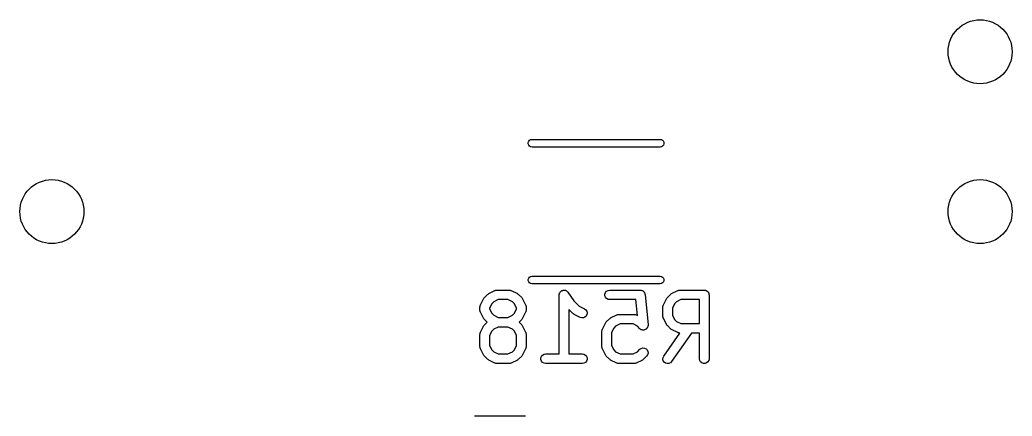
# Model space of a CAD drawing. Extents: x 25 to 326, y -201 to -21.
# Drawn here: x 192.6 to 208.1, y -108.2 to -102 of the extents above; entities that cross this region are included whole.
import ezdxf

# ---------------------------------------------------------------- set-up
doc = ezdxf.new("R2010")
doc.units = 0
doc.header["$MEASUREMENT"] = 0
doc.layers.add('BLACK', color=7, linetype='CONTINUOUS')

msp = doc.modelspace()

# ---------------------------------------------------------------- linework, layer by layer
at = {"layer": 'Black'}
for p, q in [((200.541, -103.92), (200.548, -103.9)), ((200.541, -103.94), (200.541, -103.92)), ((200.548, -103.96), (200.541, -103.94)), ((200.548, -103.9), (200.561, -103.884)), ((200.561, -103.976), (200.548, -103.96)), ((200.561, -103.884), (200.579, -103.874)), ((200.579, -103.986), (200.561, -103.976)), ((200.579, -103.874), (200.6, -103.87)), ((200.6, -103.99), (200.579, -103.986)), ((200.6, -103.87), (202.6, -103.87)), ((202.6, -103.99), (200.6, -103.99)), ((202.6, -103.87), (202.621, -103.874)), ((202.621, -103.986), (202.6, -103.99)), ((202.621, -103.874), (202.639, -103.884)), ((202.639, -103.976), (202.621, -103.986)), ((202.639, -103.884), (202.652, -103.9)), ((202.652, -103.96), (202.639, -103.976)), ((202.652, -103.9), (202.659, -103.92)), ((202.659, -103.94), (202.652, -103.96)), ((202.659, -103.92), (202.659, -103.94)), ((200.561, -106.024), (200.579, -106.014)), ((200.579, -106.014), (200.6, -106.01)), ((200.6, -106.01), (202.6, -106.01)), ((202.6, -106.01), (202.621, -106.014)), ((202.621, -106.014), (202.639, -106.024)), ((200.541, -106.06), (200.548, -106.04)), ((200.541, -106.08), (200.541, -106.06)), ((200.548, -106.1), (200.541, -106.08)), ((200.548, -106.04), (200.561, -106.024)), ((200.561, -106.116), (200.548, -106.1)), ((200.579, -106.126), (200.561, -106.116)), ((200.6, -106.13), (200.579, -106.126)), ((202.6, -106.13), (200.6, -106.13)), ((202.621, -106.126), (202.6, -106.13)), ((202.639, -106.116), (202.621, -106.126)), ((202.639, -106.024), (202.652, -106.04)), ((202.652, -106.1), (202.639, -106.116)), ((202.652, -106.04), (202.659, -106.06)), ((202.659, -106.08), (202.652, -106.1)), ((202.659, -106.06), (202.659, -106.08)), ((199.856, -106.345), (199.904, -106.297)), ((199.904, -106.297), (199.914, -106.29)), ((199.914, -106.29), (199.924, -106.283)), ((199.924, -106.283), (200.019, -106.235)), ((200.019, -106.235), (200.023, -106.234)), ((200.023, -106.234), (200.027, -106.232)), ((200.027, -106.232), (200.035, -106.23)), ((200.035, -106.23), (200.044, -106.228)), ((200.044, -106.228), (200.048, -106.228)), ((200.048, -106.228), (200.052, -106.227)), ((200.052, -106.227), (200.243, -106.227)), ((200.243, -106.227), (200.247, -106.228)), ((200.247, -106.228), (200.251, -106.228)), ((200.251, -106.228), (200.26, -106.23)), ((200.26, -106.23), (200.269, -106.232)), ((200.269, -106.232), (200.272, -106.234)), ((200.272, -106.234), (200.276, -106.235)), ((200.276, -106.235), (200.372, -106.283)), ((200.372, -106.283), (200.381, -106.29)), ((200.381, -106.29), (200.391, -106.297)), ((200.391, -106.297), (200.439, -106.345)), ((201.025, -106.294), (201.028, -106.286)), ((201.026, -106.298), (201.025, -106.294)), ((201.025, -106.302), (201.026, -106.298)), ((201.025, -107.227), (201.025, -106.302)), ((201.028, -106.286), (201.03, -106.277)), ((201.03, -106.277), (201.032, -106.273)), ((201.032, -106.273), (201.033, -106.269)), ((201.033, -106.269), (201.038, -106.262)), ((201.038, -106.262), (201.043, -106.254)), ((201.043, -106.254), (201.046, -106.252)), ((201.046, -106.252), (201.048, -106.248)), ((201.048, -106.248), (201.056, -106.243)), ((201.056, -106.243), (201.062, -106.237)), ((201.062, -106.237), (201.066, -106.236)), ((201.066, -106.236), (201.07, -106.234)), ((201.07, -106.234), (201.079, -106.232)), ((201.079, -106.232), (201.087, -106.229)), ((201.087, -106.229), (201.091, -106.229)), ((201.091, -106.229), (201.095, -106.228)), ((201.095, -106.228), (201.104, -106.229)), ((201.104, -106.229), (201.113, -106.229)), ((201.113, -106.229), (201.117, -106.23)), ((201.117, -106.23), (201.121, -106.23)), ((201.121, -106.23), (201.129, -106.234)), ((201.129, -106.234), (201.137, -106.237)), ((201.137, -106.237), (201.141, -106.24)), ((201.141, -106.24), (201.144, -106.242)), ((201.144, -106.242), (201.151, -106.248)), ((201.151, -106.248), (201.157, -106.254)), ((201.157, -106.254), (201.16, -106.258)), ((201.16, -106.258), (201.162, -106.261)), ((201.162, -106.261), (201.254, -106.397)), ((201.74, -106.289), (201.749, -106.265)), ((201.74, -106.315), (201.74, -106.289)), ((201.749, -106.34), (201.74, -106.315)), ((201.749, -106.265), (201.766, -106.245)), ((201.766, -106.245), (201.789, -106.232)), ((201.789, -106.232), (201.814, -106.227)), ((201.814, -106.227), (202.29, -106.227)), ((202.29, -106.227), (202.293, -106.228)), ((202.293, -106.228), (202.296, -106.228)), ((202.296, -106.228), (202.306, -106.23)), ((202.306, -106.23), (202.316, -106.232)), ((202.316, -106.232), (202.319, -106.233)), ((202.319, -106.233), (202.321, -106.234)), ((202.321, -106.234), (202.33, -106.24)), ((202.33, -106.24), (202.339, -106.245)), ((202.339, -106.245), (202.341, -106.247)), ((202.341, -106.247), (202.343, -106.249)), ((202.343, -106.249), (202.349, -106.257)), ((202.349, -106.257), (202.355, -106.265)), ((202.355, -106.265), (202.356, -106.268)), ((202.356, -106.268), (202.358, -106.27)), ((202.358, -106.27), (202.361, -106.28)), ((202.361, -106.28), (202.364, -106.289)), ((202.364, -106.289), (202.364, -106.292)), ((202.364, -106.292), (202.365, -106.295)), ((202.365, -106.295), (202.413, -106.771)), ((202.714, -106.345), (202.761, -106.297)), ((202.761, -106.297), (202.771, -106.29)), ((202.771, -106.29), (202.781, -106.283)), ((202.781, -106.283), (202.876, -106.235)), ((202.876, -106.235), (202.88, -106.234)), ((202.88, -106.234), (202.884, -106.232)), ((202.884, -106.232), (202.893, -106.23)), ((202.893, -106.23), (202.901, -106.228)), ((202.901, -106.228), (202.905, -106.228)), ((202.905, -106.228), (202.91, -106.227)), ((202.91, -106.227), (203.29, -106.227)), ((203.29, -106.227), (203.297, -106.229)), ((203.297, -106.229), (203.303, -106.229)), ((203.303, -106.229), (203.31, -106.231)), ((203.31, -106.231), (203.316, -106.232)), ((203.316, -106.232), (203.322, -106.235)), ((203.322, -106.235), (203.328, -106.237)), ((203.328, -106.237), (203.333, -106.242)), ((203.333, -106.242), (203.339, -106.245)), ((203.339, -106.245), (203.343, -106.25)), ((203.343, -106.25), (203.348, -106.254)), ((203.348, -106.254), (203.351, -106.26)), ((203.351, -106.26), (203.355, -106.265)), ((203.355, -106.265), (203.358, -106.271)), ((203.358, -106.271), (203.361, -106.277)), ((203.361, -106.277), (203.362, -106.283)), ((203.362, -106.283), (203.364, -106.289)), ((203.364, -106.289), (203.364, -106.296)), ((203.364, -106.296), (203.365, -106.302)), ((203.365, -106.302), (203.365, -107.302)), ((199.787, -106.484), (199.79, -106.476)), ((199.788, -106.489), (199.787, -106.484)), ((199.79, -106.476), (199.791, -106.467)), ((199.791, -106.467), (199.794, -106.463)), ((199.794, -106.463), (199.795, -106.459)), ((199.795, -106.459), (199.842, -106.364)), ((199.842, -106.364), (199.85, -106.354)), ((199.85, -106.354), (199.856, -106.345)), ((199.971, -106.442), (199.937, -106.511)), ((200.002, -106.412), (199.971, -106.442)), ((200.07, -106.377), (200.002, -106.412)), ((200.225, -106.377), (200.07, -106.377)), ((200.294, -106.412), (200.225, -106.377)), ((200.324, -106.442), (200.294, -106.412)), ((200.358, -106.511), (200.324, -106.442)), ((200.439, -106.345), (200.446, -106.354)), ((200.446, -106.354), (200.453, -106.364)), ((200.453, -106.364), (200.5, -106.459)), ((200.5, -106.459), (200.502, -106.463)), ((200.502, -106.463), (200.504, -106.467)), ((200.504, -106.467), (200.505, -106.476)), ((200.505, -106.476), (200.508, -106.484)), ((200.508, -106.484), (200.508, -106.489)), ((201.254, -106.397), (201.335, -106.479)), ((201.335, -106.479), (201.419, -106.521)), ((201.766, -106.36), (201.749, -106.34)), ((201.789, -106.373), (201.766, -106.36)), ((201.814, -106.377), (201.789, -106.373)), ((202.223, -106.377), (201.814, -106.377)), ((202.247, -106.626), (202.223, -106.377)), ((202.645, -106.484), (202.647, -106.476)), ((202.645, -106.489), (202.645, -106.484)), ((202.647, -106.476), (202.649, -106.467)), ((202.649, -106.467), (202.651, -106.463)), ((202.651, -106.463), (202.652, -106.459)), ((202.652, -106.459), (202.7, -106.364)), ((202.7, -106.364), (202.707, -106.354)), ((202.707, -106.354), (202.714, -106.345)), ((202.828, -106.442), (202.794, -106.511)), ((202.859, -106.412), (202.828, -106.442)), ((202.927, -106.377), (202.859, -106.412)), ((203.215, -106.377), (202.927, -106.377)), ((203.215, -106.751), (203.215, -106.377)), ((199.787, -106.493), (199.788, -106.489)), ((199.787, -106.54), (199.787, -106.493)), ((199.788, -106.545), (199.787, -106.54)), ((199.787, -106.549), (199.788, -106.545)), ((199.79, -106.557), (199.787, -106.549)), ((199.791, -106.566), (199.79, -106.557)), ((199.794, -106.57), (199.791, -106.566)), ((199.795, -106.574), (199.794, -106.57)), ((199.842, -106.669), (199.795, -106.574)), ((199.937, -106.511), (199.937, -106.523)), ((199.937, -106.523), (199.971, -106.591)), ((199.971, -106.591), (200.002, -106.622)), ((200.002, -106.622), (200.07, -106.656)), ((200.225, -106.656), (200.294, -106.622)), ((200.294, -106.622), (200.324, -106.591)), ((200.324, -106.591), (200.358, -106.523)), ((200.358, -106.523), (200.358, -106.511)), ((200.5, -106.574), (200.453, -106.669)), ((200.502, -106.57), (200.5, -106.574)), ((200.504, -106.566), (200.502, -106.57)), ((200.505, -106.557), (200.504, -106.566)), ((200.508, -106.549), (200.505, -106.557)), ((200.508, -106.489), (200.508, -106.493)), ((200.508, -106.493), (200.508, -106.54)), ((200.508, -106.54), (200.508, -106.545)), ((200.508, -106.545), (200.508, -106.549)), ((201.237, -106.594), (201.175, -106.531)), ((201.175, -106.531), (201.175, -107.227)), ((201.247, -106.6), (201.237, -106.594)), ((201.257, -106.608), (201.247, -106.6)), ((201.352, -106.655), (201.257, -106.608)), ((201.419, -106.521), (201.44, -106.537)), ((201.446, -106.633), (201.427, -106.651)), ((201.44, -106.537), (201.455, -106.558)), ((201.458, -106.609), (201.446, -106.633)), ((201.455, -106.558), (201.461, -106.584)), ((201.461, -106.584), (201.458, -106.609)), ((201.828, -106.664), (201.924, -106.616)), ((201.924, -106.616), (201.928, -106.615)), ((201.928, -106.615), (201.931, -106.613)), ((201.931, -106.613), (201.94, -106.611)), ((201.94, -106.611), (201.949, -106.609)), ((201.949, -106.609), (201.953, -106.609)), ((201.953, -106.609), (201.957, -106.608)), ((201.957, -106.608), (202.195, -106.608)), ((202.195, -106.608), (202.199, -106.609)), ((202.199, -106.609), (202.204, -106.609)), ((202.204, -106.609), (202.212, -106.611)), ((202.212, -106.611), (202.221, -106.613)), ((202.221, -106.613), (202.225, -106.615)), ((202.225, -106.615), (202.229, -106.616)), ((202.229, -106.616), (202.247, -106.626)), ((202.644, -106.493), (202.645, -106.489)), ((202.644, -106.636), (202.644, -106.493)), ((202.645, -106.64), (202.644, -106.636)), ((202.645, -106.644), (202.645, -106.64)), ((202.794, -106.511), (202.794, -106.618)), ((202.794, -106.618), (202.828, -106.687)), ((199.795, -106.888), (199.842, -106.793)), ((199.85, -106.679), (199.842, -106.669)), ((199.842, -106.793), (199.85, -106.783)), ((199.856, -106.689), (199.85, -106.679)), ((199.85, -106.783), (199.856, -106.773)), ((199.899, -106.731), (199.856, -106.689)), ((199.856, -106.773), (199.899, -106.731)), ((200.07, -106.656), (200.225, -106.656)), ((200.439, -106.689), (200.397, -106.731)), ((200.397, -106.731), (200.439, -106.773)), ((200.446, -106.679), (200.439, -106.689)), ((200.439, -106.773), (200.446, -106.783)), ((200.453, -106.669), (200.446, -106.679)), ((200.446, -106.783), (200.453, -106.793)), ((200.453, -106.793), (200.5, -106.888)), ((201.377, -106.663), (201.352, -106.655)), ((201.403, -106.661), (201.377, -106.663)), ((201.427, -106.651), (201.403, -106.661)), ((201.7, -106.84), (201.747, -106.745)), ((201.747, -106.745), (201.754, -106.735)), ((201.754, -106.735), (201.761, -106.726)), ((201.761, -106.726), (201.809, -106.678)), ((201.809, -106.678), (201.819, -106.671)), ((201.819, -106.671), (201.828, -106.664)), ((201.906, -106.793), (201.876, -106.823)), ((201.975, -106.758), (201.906, -106.793)), ((202.178, -106.758), (201.975, -106.758)), ((202.246, -106.793), (202.178, -106.758)), ((202.285, -106.832), (202.246, -106.793)), ((202.412, -106.784), (202.411, -106.797)), ((202.413, -106.772), (202.412, -106.784)), ((202.413, -106.771), (202.413, -106.772)), ((202.413, -106.772), (202.413, -106.772)), ((202.647, -106.653), (202.645, -106.644)), ((202.649, -106.661), (202.647, -106.653)), ((202.651, -106.665), (202.649, -106.661)), ((202.652, -106.669), (202.651, -106.665)), ((202.7, -106.764), (202.652, -106.669)), ((202.707, -106.774), (202.7, -106.764)), ((202.714, -106.784), (202.707, -106.774)), ((202.761, -106.832), (202.714, -106.784)), ((202.828, -106.687), (202.859, -106.717)), ((202.859, -106.717), (202.927, -106.751)), ((202.927, -106.751), (203.215, -106.751)), ((199.787, -106.913), (199.79, -106.904)), ((199.788, -106.917), (199.787, -106.913)), ((199.787, -106.921), (199.788, -106.917)), ((199.787, -107.112), (199.787, -106.921)), ((199.79, -106.904), (199.791, -106.896)), ((199.791, -106.896), (199.794, -106.892)), ((199.794, -106.892), (199.795, -106.888)), ((199.971, -106.871), (199.937, -106.939)), ((199.937, -106.939), (199.937, -107.094)), ((200.002, -106.84), (199.971, -106.871)), ((200.07, -106.806), (200.002, -106.84)), ((200.225, -106.806), (200.07, -106.806)), ((200.294, -106.84), (200.225, -106.806)), ((200.324, -106.871), (200.294, -106.84)), ((200.358, -106.939), (200.324, -106.871)), ((200.358, -107.094), (200.358, -106.939)), ((200.5, -106.888), (200.502, -106.892)), ((200.502, -106.892), (200.504, -106.896)), ((200.504, -106.896), (200.505, -106.904)), ((200.505, -106.904), (200.508, -106.913)), ((200.508, -106.913), (200.508, -106.917)), ((200.508, -106.917), (200.508, -106.921)), ((200.508, -106.921), (200.508, -107.112)), ((201.692, -106.865), (201.695, -106.857)), ((201.692, -106.87), (201.692, -106.865)), ((201.692, -106.874), (201.692, -106.87)), ((201.692, -107.112), (201.692, -106.874)), ((201.695, -106.857), (201.696, -106.848)), ((201.696, -106.848), (201.698, -106.844)), ((201.698, -106.844), (201.7, -106.84)), ((201.876, -106.823), (201.842, -106.892)), ((201.842, -106.892), (201.842, -107.094)), ((202.286, -106.832), (202.285, -106.832)), ((202.285, -106.832), (202.285, -106.832)), ((202.296, -106.839), (202.286, -106.832)), ((202.306, -106.847), (202.296, -106.839)), ((202.307, -106.847), (202.306, -106.847)), ((202.319, -106.85), (202.307, -106.847)), ((202.307, -106.847), (202.307, -106.847)), ((202.332, -106.853), (202.319, -106.85)), ((202.345, -106.852), (202.332, -106.853)), ((202.332, -106.853), (202.332, -106.853)), ((202.332, -106.853), (202.332, -106.853)), ((202.358, -106.851), (202.345, -106.852)), ((202.37, -106.845), (202.358, -106.851)), ((202.358, -106.851), (202.358, -106.851)), ((202.358, -106.851), (202.358, -106.851)), ((202.381, -106.84), (202.37, -106.845)), ((202.382, -106.839), (202.381, -106.84)), ((202.381, -106.84), (202.381, -106.84)), ((202.391, -106.83), (202.382, -106.839)), ((202.4, -106.822), (202.391, -106.83)), ((202.405, -106.809), (202.4, -106.821)), ((202.4, -106.821), (202.4, -106.821)), ((202.4, -106.821), (202.4, -106.822)), ((202.411, -106.798), (202.405, -106.809)), ((202.411, -106.797), (202.411, -106.798)), ((202.411, -106.798), (202.411, -106.798)), ((202.658, -107.259), (202.908, -106.901)), ((202.771, -106.838), (202.761, -106.832)), ((202.781, -106.846), (202.771, -106.838)), ((203.091, -106.901), (202.78, -107.345)), ((202.876, -106.893), (202.781, -106.846)), ((202.88, -106.895), (202.876, -106.893)), ((202.884, -106.897), (202.88, -106.895)), ((202.893, -106.898), (202.884, -106.897)), ((202.901, -106.901), (202.893, -106.898)), ((202.905, -106.9), (202.901, -106.901)), ((202.908, -106.901), (202.905, -106.9)), ((203.215, -106.901), (203.091, -106.901)), ((203.215, -107.302), (203.215, -106.901)), ((199.937, -107.094), (199.971, -107.163)), ((200.324, -107.163), (200.358, -107.094)), ((201.842, -107.094), (201.876, -107.163)), ((199.788, -107.116), (199.787, -107.112)), ((199.787, -107.12), (199.788, -107.116)), ((199.79, -107.129), (199.787, -107.12)), ((199.791, -107.138), (199.79, -107.129)), ((199.794, -107.141), (199.791, -107.138)), ((199.795, -107.145), (199.794, -107.141)), ((199.842, -107.241), (199.795, -107.145)), ((199.85, -107.25), (199.842, -107.241)), ((199.856, -107.26), (199.85, -107.25)), ((199.904, -107.308), (199.856, -107.26)), ((199.971, -107.163), (200.002, -107.193)), ((200.002, -107.193), (200.07, -107.227)), ((200.07, -107.227), (200.225, -107.227)), ((200.225, -107.227), (200.294, -107.193)), ((200.294, -107.193), (200.324, -107.163)), ((200.439, -107.26), (200.391, -107.308)), ((200.446, -107.25), (200.439, -107.26)), ((200.453, -107.241), (200.446, -107.25)), ((200.5, -107.145), (200.453, -107.241)), ((200.502, -107.141), (200.5, -107.145)), ((200.504, -107.138), (200.502, -107.141)), ((200.505, -107.129), (200.504, -107.138)), ((200.508, -107.12), (200.505, -107.129)), ((200.508, -107.112), (200.508, -107.116)), ((200.508, -107.116), (200.508, -107.12)), ((200.749, -107.265), (200.766, -107.245)), ((200.766, -107.245), (200.789, -107.232)), ((200.789, -107.232), (200.814, -107.227)), ((200.814, -107.227), (201.025, -107.227)), ((201.175, -107.227), (201.386, -107.227)), ((201.386, -107.227), (201.411, -107.232)), ((201.411, -107.232), (201.434, -107.245)), ((201.434, -107.245), (201.451, -107.265)), ((201.692, -107.116), (201.692, -107.112)), ((201.692, -107.12), (201.692, -107.116)), ((201.695, -107.129), (201.692, -107.12)), ((201.696, -107.138), (201.695, -107.129)), ((201.698, -107.141), (201.696, -107.138)), ((201.7, -107.145), (201.698, -107.141)), ((201.747, -107.241), (201.7, -107.145)), ((201.754, -107.25), (201.747, -107.241)), ((201.761, -107.26), (201.754, -107.25)), ((201.809, -107.308), (201.761, -107.26)), ((201.876, -107.163), (201.906, -107.193)), ((201.906, -107.193), (201.975, -107.227)), ((201.975, -107.227), (202.178, -107.227)), ((202.178, -107.227), (202.246, -107.193)), ((202.246, -107.193), (202.285, -107.154)), ((202.285, -107.154), (202.306, -107.139)), ((202.306, -107.139), (202.332, -107.132)), ((202.332, -107.132), (202.358, -107.135)), ((202.391, -107.26), (202.344, -107.308)), ((202.358, -107.135), (202.381, -107.146)), ((202.381, -107.146), (202.4, -107.164)), ((202.406, -107.239), (202.391, -107.26)), ((202.4, -107.164), (202.411, -107.188)), ((202.413, -107.214), (202.406, -107.239)), ((202.411, -107.188), (202.413, -107.214)), ((202.647, -107.283), (202.658, -107.259)), ((199.914, -107.315), (199.904, -107.308)), ((199.924, -107.322), (199.914, -107.315)), ((200.019, -107.369), (199.924, -107.322)), ((200.023, -107.371), (200.019, -107.369)), ((200.027, -107.373), (200.023, -107.371)), ((200.035, -107.374), (200.027, -107.373)), ((200.044, -107.377), (200.035, -107.374)), ((200.048, -107.377), (200.044, -107.377)), ((200.052, -107.377), (200.048, -107.377)), ((200.243, -107.377), (200.052, -107.377)), ((200.247, -107.377), (200.243, -107.377)), ((200.251, -107.377), (200.247, -107.377)), ((200.26, -107.374), (200.251, -107.377)), ((200.269, -107.373), (200.26, -107.374)), ((200.272, -107.371), (200.269, -107.373)), ((200.276, -107.369), (200.272, -107.371)), ((200.372, -107.322), (200.276, -107.369)), ((200.381, -107.315), (200.372, -107.322)), ((200.391, -107.308), (200.381, -107.315)), ((200.74, -107.289), (200.749, -107.265)), ((200.74, -107.315), (200.74, -107.289)), ((200.749, -107.34), (200.74, -107.315)), ((200.766, -107.36), (200.749, -107.34)), ((200.789, -107.373), (200.766, -107.36)), ((200.814, -107.377), (200.789, -107.373)), ((201.386, -107.377), (200.814, -107.377)), ((201.411, -107.373), (201.386, -107.377)), ((201.434, -107.36), (201.411, -107.373)), ((201.451, -107.34), (201.434, -107.36)), ((201.451, -107.265), (201.46, -107.289)), ((201.46, -107.315), (201.451, -107.34)), ((201.46, -107.289), (201.46, -107.315)), ((201.819, -107.315), (201.809, -107.308)), ((201.828, -107.322), (201.819, -107.315)), ((201.924, -107.369), (201.828, -107.322)), ((201.928, -107.371), (201.924, -107.369)), ((201.931, -107.373), (201.928, -107.371)), ((201.94, -107.374), (201.931, -107.373)), ((201.949, -107.377), (201.94, -107.374)), ((201.953, -107.377), (201.949, -107.377)), ((201.957, -107.377), (201.953, -107.377)), ((202.195, -107.377), (201.957, -107.377)), ((202.199, -107.377), (202.195, -107.377)), ((202.204, -107.377), (202.199, -107.377)), ((202.212, -107.374), (202.204, -107.377)), ((202.221, -107.373), (202.212, -107.374)), ((202.225, -107.371), (202.221, -107.373)), ((202.229, -107.369), (202.225, -107.371)), ((202.324, -107.322), (202.229, -107.369)), ((202.334, -107.315), (202.324, -107.322)), ((202.344, -107.308), (202.334, -107.315)), ((202.644, -107.309), (202.647, -107.283)), ((202.651, -107.334), (202.644, -107.309)), ((202.666, -107.355), (202.651, -107.334)), ((202.687, -107.37), (202.666, -107.355)), ((202.713, -107.377), (202.687, -107.37)), ((202.738, -107.375), (202.713, -107.377)), ((202.762, -107.364), (202.738, -107.375)), ((202.78, -107.345), (202.762, -107.364)), ((203.22, -107.328), (203.215, -107.302)), ((203.233, -107.351), (203.22, -107.328)), ((203.253, -107.367), (203.233, -107.351)), ((203.277, -107.376), (203.253, -107.367)), ((203.303, -107.376), (203.277, -107.376)), ((203.328, -107.367), (203.303, -107.376)), ((203.348, -107.351), (203.328, -107.367)), ((203.361, -107.328), (203.348, -107.351)), ((203.365, -107.302), (203.361, -107.328)), ((200.5, -108.2), (199.7, -108.2))]:
    msp.add_line(p, q, dxfattribs=at)
for centre in [(207.6, -102.5), (193.1, -105), (207.6, -105)]:
    msp.add_circle(centre, 0.5, dxfattribs=at)

doc.saveas('drawing.dxf')
